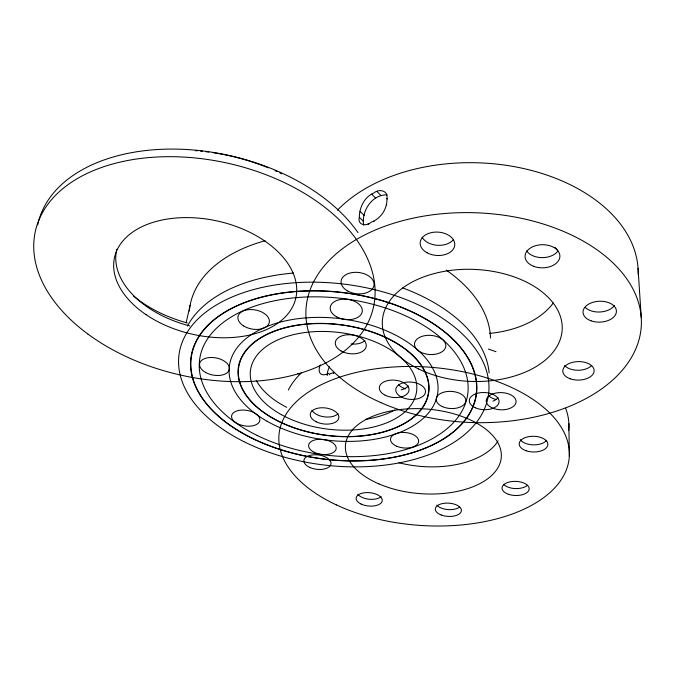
<?xml version="1.0" encoding="UTF-8"?>
<svg xmlns="http://www.w3.org/2000/svg" width="675" height="675" viewBox="0 0 675 675"><rect width="100%" height="100%" fill="white"/><g stroke="black" fill="none" stroke-linecap="round" stroke-linejoin="round"><path stroke-width="1.01" d="M386.91 198.492C388.631 190.603 378.818 188.393 373.916 192.982C364.416 196.864 359.378 207.461 359.302 217.325C357.151 225.138 366.5 226.766 371.123 222.261C380.759 218.742 387.475 208.82 386.91 198.492L387.433 198.998M387.079 194.856C372.085 194.341 361.319 211.064 363.631 225.121M186.165 322.557L190.114 305.277M329.273 374.87C328.843 374.093 332.699 372.499 333.813 372.988M359.302 217.325L363.513 221.307M368.094 223.729L368.618 224.227M360.045 211.418L364.238 215.401M373.528 221.155L374.051 221.662M371.613 194.138L375.739 198.146M386.269 204.424L386.8 204.93M376.945 191.54L381.063 195.564M638.044 268.245L641.25 317.706M568.873 423.562L569.337 456.173M195.286 150.652A157.621 100.339 12.8 0 1 197.362 150.82M200.483 151.107A157.621 100.339 12.8 0 1 202.568 151.327M205.698 151.681A157.621 100.339 12.8 0 1 208.828 152.086M212.996 152.677A157.621 100.339 12.8 0 1 268.279 167.83M275.079 170.724A157.621 100.339 12.8 0 1 276.986 171.585M279.821 172.893A157.621 100.339 12.8 0 1 281.661 173.77M187.304 322.979A105.342 66.892 12.8 0 1 133.625 296.173M37.724 224.868A172.403 108.785 12.7 0 1 177.964 149.15A172.403 108.785 12.7 0 1 357.986 232.597M189.726 325.907A92.441 58.109 12.6 0 1 116.834 249.286M459.717 507.043A13.027 6.666 3.6 0 1 447.778 509.574A13.027 6.666 3.6 0 1 436.835 505.111M381.181 496.699A13.053 6.725 5.6 0 1 369.039 499.23A13.053 6.725 5.6 0 1 357.817 494.252M338.091 413.733A14.335 8.075 7.2 0 1 324.27 416.838A14.335 8.075 7.2 0 1 311.943 410.206M408.308 386.016A14.858 8.707 5.2 0 1 401.152 389.863M498.074 397.617A14.842 8.615 2.4 0 1 492.927 401.152M546.64 440.311A14.285 7.889 1.1 0 1 533.225 444.867A14.285 7.889 1.1 0 1 520.214 439.627M527.462 485.266A13.525 7.104 1.9 0 1 515.607 488.582A13.525 7.104 1.9 0 1 503.845 484.625M334.462 372.608A14.799 9.222 -49.9 0 1 333.273 373.047M328.978 373.267A14.766 7.4 -47.9 0 1 320.338 364.846M498.083 440.885A76.857 43.065 4.2 0 1 398.874 462.729M288.352 390.032A143.142 80.443 4.2 0 1 301.582 372.625M488.413 349.093A143.142 80.443 4.2 0 1 496.024 351.726M565.616 408.24A143.142 80.443 4.2 0 1 568.645 430.675M327.223 375.511A14.681 8.26 -56.2 0 1 329.552 366.694M187.439 326.008A155.09 91.378 7.2 0 1 293.558 273.038M402.722 287.921A155.09 91.378 7.2 0 1 489.122 372.997M394.875 409.953A83.228 48.87 7.2 0 1 365.816 419.327M286.748 407.329A83.228 48.87 7.2 0 1 256.264 380.438M299.675 374.22A81.287 49.655 7.3 0 1 297.802 373.393M189.338 311.04A151.453 92.812 7.3 0 1 265.148 240.739M446.217 270.084A151.453 92.812 7.3 0 1 490.506 338.015M554.833 247.202A93.462 61.028 2.3 0 1 558.014 251.083M553.323 302.915A87.218 56.936 2.3 0 1 489.502 333.382M337.449 210.203A162.574 106.523 2.2 0 1 521.125 167.999A162.574 106.523 2.2 0 1 638.187 274.345M557.643 251.48A17.297 11.593 -0.8 0 1 541.78 257.631A17.297 11.593 -0.8 0 1 526.677 250.898M453.068 240.013A17.221 11.72 3.8 0 1 436.852 245.261A17.221 11.72 3.8 0 1 422.153 237.288M364.913 340.647A15.483 9.484 6.9 0 1 351.152 343.972M405.574 388.792A14.833 8.707 4.7 0 1 398.436 384.59M496.327 399.549A14.867 8.64 1.8 0 1 489.232 396.25M591.739 365.453A15.576 9.298 -0.9 0 1 578.062 370.254A15.576 9.298 -0.9 0 1 564.562 365.546M614.495 305.438A16.605 10.479 -2.4 0 1 600.463 311.977A16.605 10.479 -2.4 0 1 585.225 307.42M88.012 334.133A173.256 108.523 12.7 0 0 370.777 316.195A173.256 108.523 12.7 0 0 154.541 157.157A173.256 108.523 12.7 0 0 88.012 334.133M146.045 314.66A92.897 57.966 12.6 0 0 295.279 300.164A92.897 57.966 12.6 0 0 174.277 218.177A92.897 57.966 12.6 0 0 146.045 314.66M441.18 514.983A13.078 6.64 3.7 0 0 461.396 510.773A13.078 6.64 3.7 0 0 442.496 503.55A13.078 6.64 3.7 0 0 441.18 514.983M361.159 504.073A13.103 6.691 5.6 0 0 382.118 501.213A13.103 6.691 5.6 0 0 364.264 492.775A13.103 6.691 5.6 0 0 361.159 504.073M309.825 467.446A13.643 7.223 7.1 0 0 330.986 463.86A13.643 7.223 7.1 0 0 311.563 455.043A13.643 7.223 7.1 0 0 309.825 467.446M316.086 421.732A14.394 8.049 7.2 0 0 338.791 418.061A14.394 8.049 7.2 0 0 318.819 408.038A14.394 8.049 7.2 0 0 316.086 421.732M385.197 395.229A14.926 8.682 5.2 0 0 408.94 390.783A14.926 8.682 5.2 0 0 388.37 380.464A14.926 8.682 5.2 0 0 385.197 395.229M475.352 407.784A14.909 8.589 2.4 0 0 499.002 402.477A14.909 8.589 2.4 0 0 478.212 393.078A14.909 8.589 2.4 0 0 475.352 407.784M526.146 450.765A14.344 7.864 1.2 0 0 547.855 444.454A14.344 7.864 1.2 0 0 526.542 437.164A14.344 7.864 1.2 0 0 526.146 450.765M508.486 494.294A13.584 7.071 1.9 0 0 529.166 488.962A13.584 7.071 1.9 0 0 509.144 482.06A13.584 7.071 1.9 0 0 508.486 494.294M378.886 483.899A78.148 42.424 4.3 0 0 501.086 458.949A78.148 42.424 4.3 0 0 390.116 411.126A78.148 42.424 4.3 0 0 378.886 483.899M336.268 504.858A145.564 79.253 4.3 0 0 568.249 463.733A145.564 79.253 4.3 0 0 367.841 370.06A145.564 79.253 4.3 0 0 336.268 504.858M243.793 441.585A156.026 90.982 7.2 0 0 488.303 395.896A156.026 90.982 7.2 0 0 269.224 285.998A156.026 90.982 7.2 0 0 243.793 441.585M281.399 414.678A83.725 48.659 7.1 0 0 415.851 395.069A83.725 48.659 7.1 0 0 303.311 332.767A83.725 48.659 7.1 0 0 281.399 414.678M267.114 421.259A105.047 61.088 7.2 0 0 436.649 398.014A105.047 61.088 7.2 0 0 296.975 318.828A105.047 61.088 7.2 0 0 267.114 421.259M273.206 418.542A96.027 55.831 7.2 0 0 427.866 396.773A96.027 55.831 7.2 0 0 299.59 324.768A96.027 55.831 7.2 0 0 273.206 418.542M251.809 438.007A143.623 83.683 7.2 0 0 476.061 394.909A143.623 83.683 7.2 0 0 273.291 294.637A143.623 83.683 7.2 0 0 251.809 438.007M257.183 435.468A135.16 78.722 7.2 0 0 467.708 394.234A135.16 78.722 7.2 0 0 276.168 300.442A135.16 78.722 7.2 0 0 257.183 435.468M273.409 418.449A95.732 55.654 7.2 0 0 427.579 396.731A95.732 55.654 7.2 0 0 299.675 324.97A95.732 55.654 7.2 0 0 273.409 418.449M251.615 438.1A143.927 83.86 7.2 0 0 476.364 394.934A143.927 83.86 7.2 0 0 273.189 294.435A143.927 83.86 7.2 0 0 251.615 438.1M396.934 446.327A14.116 7.762 4.8 0 0 418.643 441.458A14.116 7.762 4.8 0 0 398.166 432.945A14.116 7.762 4.8 0 0 396.934 446.327M314.297 452.318A13.888 7.501 7.1 0 0 336.133 448.883A13.888 7.501 7.1 0 0 316.727 439.543A13.888 7.501 7.1 0 0 314.297 452.318M236.807 423.259A14.302 7.838 9.4 0 0 259.706 420.964A14.302 7.838 9.4 0 0 240.637 410.155A14.302 7.838 9.4 0 0 236.807 423.259M205.462 372.364A15.137 8.699 10.9 0 0 229.331 369.461A15.137 8.699 10.9 0 0 208.668 357.64A15.137 8.699 10.9 0 0 205.462 372.364M243.658 325.949A15.922 9.695 10.3 0 0 269.19 322.852A15.922 9.695 10.3 0 0 248.079 309.707A15.922 9.695 10.3 0 0 243.658 325.949M336.631 316.828A16.141 10.125 7.2 0 0 362.205 311.833A16.141 10.125 7.2 0 0 339.913 299.573A16.141 10.125 7.2 0 0 336.631 316.828M421.428 352.519A15.694 9.585 4.1 0 0 445.795 346.283A15.694 9.585 4.1 0 0 423.259 336.015A15.694 9.585 4.1 0 0 421.428 352.519M442.403 406.612A14.85 8.564 3.4 0 0 465.767 401.347A14.85 8.564 3.4 0 0 444.808 391.922A14.85 8.564 3.4 0 0 442.403 406.612M380.843 402.604A167.856 104.878 2.5 0 0 641.073 328.666A167.856 104.878 2.5 0 0 399.009 221.678A167.856 104.878 2.5 0 0 380.843 402.604M418.567 368.947A90.028 56.033 2.5 0 0 561.617 334.319A90.028 56.033 2.5 0 0 436.565 272.978A90.028 56.033 2.5 0 0 418.567 368.947M533.587 266.279A17.415 11.559 -0.7 0 0 559.896 256.298A17.415 11.559 -0.7 0 0 533.95 246.257A17.415 11.559 -0.7 0 0 533.587 266.279M427.115 252.796A17.339 11.694 3.8 0 0 454.663 245.776A17.339 11.694 3.8 0 0 430.625 232.791A17.339 11.694 3.8 0 0 427.115 252.796M347.962 291.17A16.58 10.69 7 0 0 374.001 285.339A16.58 10.69 7 0 0 350.755 272.852A16.58 10.69 7 0 0 347.962 291.17M340.959 350.899A15.584 9.45 6.8 0 0 366.086 346.975A15.584 9.45 6.8 0 0 345.279 335.011A15.584 9.45 6.8 0 0 340.959 350.899M401.583 397.136A14.926 8.674 4.7 0 0 425.402 392.656A14.926 8.674 4.7 0 0 404.933 382.396A14.926 8.674 4.7 0 0 401.583 397.136M492.927 408.223A14.951 8.606 1.9 0 0 516.054 402.03A14.951 8.606 1.9 0 0 494.412 393.373A14.951 8.606 1.9 0 0 492.927 408.223M570.189 378.785A15.677 9.256 -0.8 0 0 594.135 371.014A15.677 9.256 -0.8 0 0 571.084 362.753A15.677 9.256 -0.8 0 0 570.189 378.785M591.03 320.811A16.715 10.446 -2.2 0 0 616.427 311.529A16.715 10.446 -2.2 0 0 591.705 302.704A16.715 10.446 -2.2 0 0 591.03 320.811"/></g></svg>
